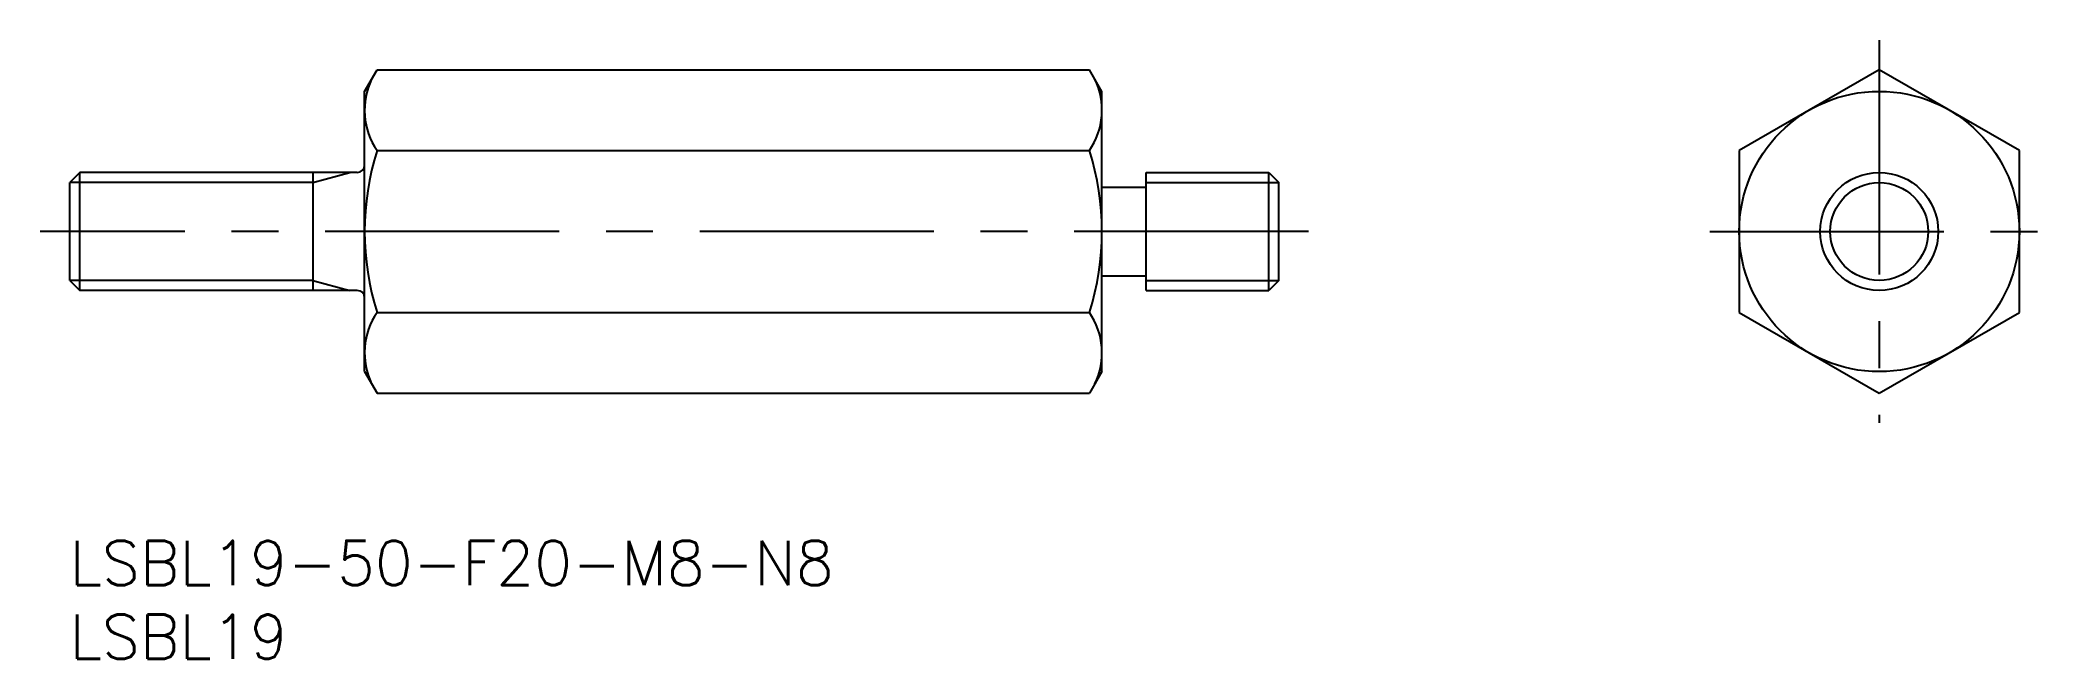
# Model space of a CAD drawing. Extents: x -2 to 134, y -8 to 34.
import ezdxf

# ---------------------------------------------------------------- set-up
doc = ezdxf.new("R2010")
doc.units = 0
doc.header["$LTSCALE"] = 0.5
doc.linetypes.add('CENTER', pattern=[50.8, 31.75, -6.35, 6.35, -6.35])
for name, color, linetype in [('MSM_CENTER', 1, 'CENTER'), ('MSM_CONTINUOUS', 7, 'CONTINUOUS'), ('MSM_NARROW', 5, 'CONTINUOUS'), ('MSM_PART_NUMBER', 7, 'CONTINUOUS')]:
    doc.layers.add(name, color=color, linetype=linetype)
doc.styles.get("Standard").update_dxf_attribs({"font": 'txt.shx', "height": 3, "bigfont": 'bigfont.shx'})

# ---------------------------------------------------------------- blocks, each defined once
blk = doc.blocks.new('*U4')
at = {"layer": 'MSM_PART_NUMBER'}
blk.add_text('LSBL19-50-F20-M8-N8', height=3, dxfattribs=at).set_placement((0, -3))
blk = doc.blocks.new('*U5')
at = {"layer": 'MSM_PART_NUMBER'}
blk.add_text('LSBL19', height=3, dxfattribs=at).set_placement((0, -8))

msp = doc.modelspace()

# ---------------------------------------------------------------- linework, layer by layer
at = {"layer": 'MSM_CENTER'}
for p, q in [((122.71, 33.94), (122.71, 8)), ((84, 20.97), (-2, 20.97)), ((111.21, 20.97), (134.21, 20.97))]:
    msp.add_line(p, q, dxfattribs=at)
at = {"layer": 'MSM_CONTINUOUS'}
for p, q in [((20, 30.47), (20.85, 31.94)), ((20.85, 31.94), (69.15, 31.94)), ((70, 30.47), (69.15, 31.94)), ((122.71, 31.94), (113.21, 26.45)), ((132.21, 26.45), (122.71, 31.94)), ((20, 11.47), (20, 30.47)), ((70, 11.47), (70, 30.47)), ((20.85, 26.45), (69.15, 26.45)), ((113.21, 26.45), (113.21, 15.48)), ((132.21, 15.48), (132.21, 26.45)), ((0.68, 24.97), (0, 24.29)), ((19.5, 24.97), (0.68, 24.97)), ((0.68, 16.97), (0.68, 24.97)), ((16.5, 24.97), (16.5, 16.97)), ((73, 24.97), (81.32, 24.97)), ((73, 16.97), (73, 24.97)), ((81.32, 16.97), (81.32, 24.97)), ((81.32, 24.97), (82, 24.29)), ((0, 17.65), (0, 24.29)), ((70, 23.97), (73, 23.97)), ((82, 17.65), (82, 24.29)), ((70, 17.97), (73, 17.97)), ((0, 17.65), (0.68, 16.97)), ((19.5, 16.97), (0.68, 16.97)), ((73, 16.97), (81.32, 16.97)), ((82, 17.65), (81.32, 16.97)), ((20.85, 15.48), (69.15, 15.48)), ((113.21, 15.48), (122.71, 10)), ((122.71, 10), (132.21, 15.48)), ((20, 11.47), (20.85, 10)), ((70, 11.47), (69.15, 10)), ((20.85, 10), (69.15, 10))]:
    msp.add_line(p, q, dxfattribs=at)
for radius in [9.5, 4]:
    msp.add_circle((122.71, 20.97), radius, dxfattribs=at)
for centre, radius, start, end in [((24.86, 29.2), 4.86, 154.3842, 214.3842), ((65.14, 29.2), 4.86, 325.6158, 25.6158), ((38.15, 20.97), 18.15, 162.412, 197.588), ((51.85, 20.97), 18.15, 342.412, 17.588), ((19.5, 25.47), 0.5, 270, 0), ((19.5, 16.47), 0.5, 0, 90), ((24.86, 12.74), 4.86, 145.6158, 205.6158), ((65.14, 12.74), 4.86, 334.3842, 34.3842)]:
    msp.add_arc(centre, radius, start, end, dxfattribs=at)
at = {"layer": 'MSM_NARROW'}
for p, q in [((16.5, 24.29), (19, 24.97)), ((16.5, 24.29), (0, 24.29)), ((73, 24.29), (82, 24.29)), ((16.5, 17.65), (0, 17.65)), ((16.5, 17.65), (19, 16.97)), ((73, 17.65), (82, 17.65))]:
    msp.add_line(p, q, dxfattribs=at)
msp.add_circle((122.71, 20.97), 3.32, dxfattribs=at)

# ---------------------------------------------------------------- block references
at = {"layer": 'MSM_CONTINUOUS'}
for name in ['*U4', '*U5']:
    msp.add_blockref(name, (0, 0), dxfattribs=at)

doc.saveas('drawing.dxf')
